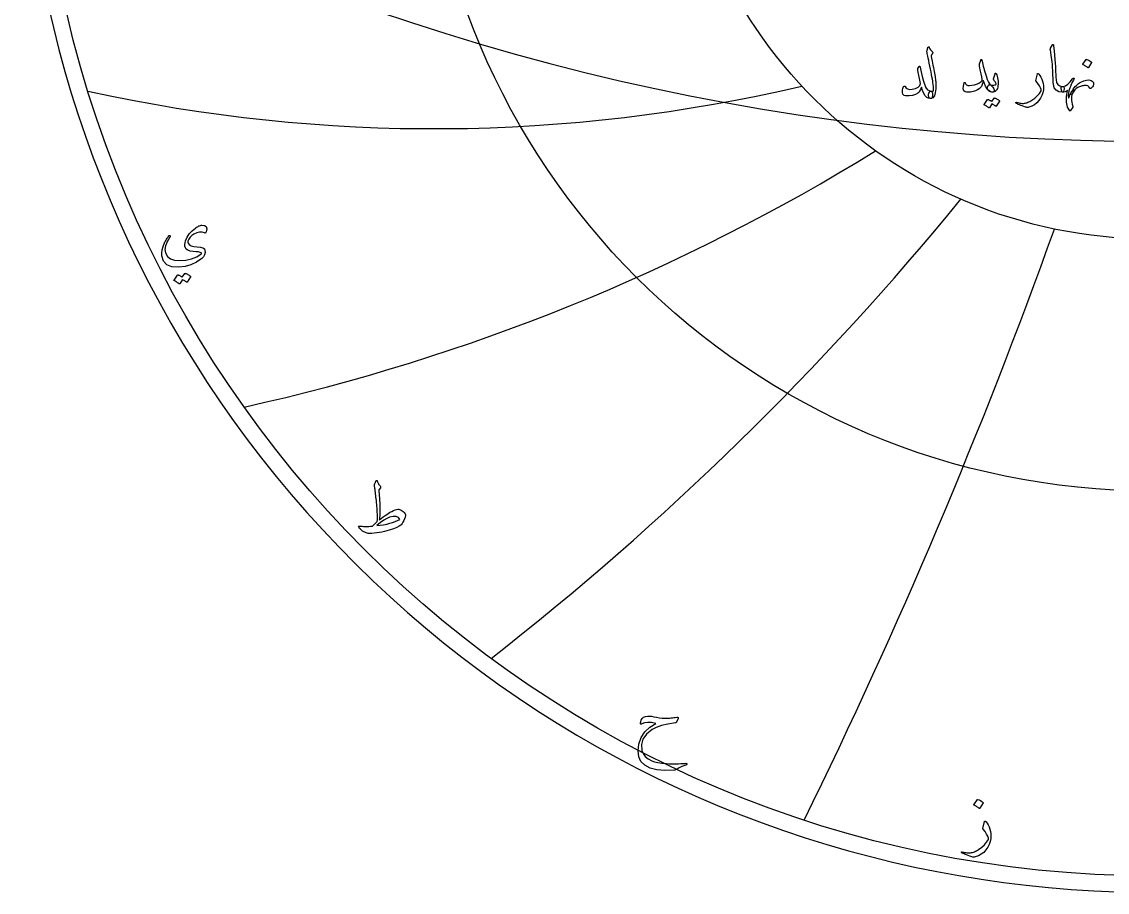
# Model space of a CAD drawing. Header units: millimetres. Extents: x -80 to 80, y -80 to 82.
# Drawn here: x -80.4 to -3.2, y -80.4 to -18.5 of the extents above; entities that cross this region are included whole.
import ezdxf

# ---------------------------------------------------------------- set-up
doc = ezdxf.new("R2010")
doc.units = ezdxf.units.MM
for name, color, linetype in [('CUT_OUTER', 1, 'Continuous'), ('ENGRAVE', 7, 'Continuous'), ('ENGRAVE_FINE', 8, 'Continuous'), ('TEXT', 5, 'Continuous')]:
    doc.layers.add(name, color=color, linetype=linetype)

msp = doc.modelspace()

# ---------------------------------------------------------------- linework, layer by layer
at = {"layer": 'CUT_OUTER'}
msp.add_arc((-0.0002, -0.0002), 80.3699, 149.413866, 87.803582, dxfattribs=at)
at = {"layer": 'ENGRAVE'}
for radius in [79.2, 51.8435, 33.9362]:
    msp.add_circle((0, 0), radius, dxfattribs=at)
for centre, radius, start, end in [((-51.062, 88.442), 114.5298, 257.597981, 283.205425), ((-95.9326, 95.9326), 145.2373, 282.474608, 301.680191), ((-175.7811, 101.4873), 209.4908, 307.932287, 320.736009), ((-391.5049, 104.9034), 408.6178, 333.841619, 340.24348)]:
    msp.add_arc(centre, radius, start, end, dxfattribs=at)
at = {"layer": 'ENGRAVE_FINE'}
msp.add_arc((0, 141.4082), 168.3962, 242.077896, 297.922104, dxfattribs=at)
at = {"layer": 'TEXT'}
for points in [[(-15.9392, -20.3189), (-15.9307, -20.2964), (-15.9193, -20.2803), (-15.905, -20.2706), (-15.8877, -20.2674), (-15.8722, -20.2701), (-15.8584, -20.278), (-15.8464, -20.2911), (-15.8362, -20.3096), (-15.7946, -20.4047), (-15.7448, -20.4887), (-15.6869, -20.5616), (-15.6207, -20.6234), (-15.599, -20.6506), (-15.5903, -20.6808), (-15.5944, -20.7138), (-15.6113, -20.7499), (-15.6232, -20.7686), (-15.6353, -20.7873), (-15.6478, -20.8061), (-15.6605, -20.8248), (-15.6733, -20.8435), (-15.6857, -20.8623), (-15.6978, -20.881), (-15.7097, -20.8997), (-15.7071, -20.9451), (-15.6851, -21.0719), (-15.6438, -21.28), (-15.5832, -21.5695), (-15.5496, -21.7286), (-15.5188, -21.8781), (-15.491, -22.0179), (-15.4661, -22.148), (-15.4445, -22.2682), (-15.4263, -22.3781), (-15.4117, -22.4778), (-15.4006, -22.5672), (-15.3921, -22.6515), (-15.3853, -22.7358), (-15.3804, -22.8201), (-15.3771, -22.9044), (-15.3757, -22.989), (-15.376, -23.0742), (-15.378, -23.16), (-15.3818, -23.2464), (-15.4143, -23.5359), (-15.479, -23.7487), (-15.5759, -23.8848), (-15.705, -23.9443), (-15.7688, -23.946), (-15.8198, -23.9279), (-15.8578, -23.8898), (-15.883, -23.8318), (-15.8959, -23.7636), (-15.8971, -23.6948), (-15.8865, -23.6255), (-15.8643, -23.5555), (-15.8344, -23.4908), (-15.801, -23.4466), (-15.7642, -23.4229), (-15.7238, -23.4197), (-15.6926, -23.4219), (-15.6646, -23.4238), (-15.6399, -23.4254), (-15.6184, -23.4267), (-15.5998, -23.4271), (-15.5838, -23.4261), (-15.5705, -23.4236), (-15.5598, -23.4197), (-15.5387, -23.35), (-15.5317, -23.244), (-15.5387, -23.1017), (-15.5598, -22.9232), (-15.5759, -22.8171), (-15.5961, -22.6954), (-15.6204, -22.5583), (-15.6488, -22.4056), (-15.681, -22.2371), (-15.7167, -22.0526), (-15.756, -21.8519), (-15.7987, -21.6351), (-15.8409, -21.4232), (-15.8783, -21.237), (-15.9111, -21.0766), (-15.9392, -20.9419), (-15.9623, -20.833), (-15.9802, -20.7499), (-15.9928, -20.6925), (-16.0001, -20.6609), (-16.0063, -20.6196), (-16.006, -20.5754), (-15.9992, -20.5282), (-15.9861, -20.4782), (-15.9771, -20.4532), (-15.9691, -20.4296), (-15.9619, -20.4075), (-15.9556, -20.3869), (-15.9502, -20.3677), (-15.9457, -20.35), (-15.942, -20.3337), (-15.9392, -20.3189)], [(-7.068, -20.1269), (-7.0589, -20.1128), (-7.0504, -20.1035), (-7.0425, -20.0988), (-7.0352, -20.0988), (-7.0241, -20.1049), (-7.0141, -20.1234), (-7.0053, -20.1541), (-6.9977, -20.1972), (-6.9591, -20.547), (-6.9274, -20.8705), (-6.9029, -21.1676), (-6.8853, -21.4384), (-6.874, -21.6699), (-6.8636, -21.8775), (-6.8541, -22.061), (-6.8455, -22.2206), (-6.838, -22.3561), (-6.832, -22.4677), (-6.8275, -22.5552), (-6.8244, -22.6187), (-6.7828, -22.809), (-6.6909, -22.9489), (-6.5486, -23.0385), (-6.356, -23.0777), (-6.3024, -23.0918), (-6.2682, -23.1246), (-6.2533, -23.1761), (-6.2577, -23.2464), (-6.2796, -23.357), (-6.3033, -23.4361), (-6.3288, -23.4835), (-6.356, -23.4993), (-6.6271, -23.4636), (-6.8267, -23.3564), (-6.955, -23.1779), (-7.0118, -22.9279), (-7.0207, -22.8083), (-7.0287, -22.6884), (-7.0359, -22.5682), (-7.0422, -22.4478), (-7.0479, -22.327), (-7.0533, -22.206), (-7.0584, -22.0846), (-7.0633, -21.963), (-7.0721, -21.731), (-7.0844, -21.5221), (-7.1002, -21.3364), (-7.1195, -21.1737), (-7.1423, -21.0176), (-7.1687, -20.8511), (-7.1985, -20.6745), (-7.2319, -20.4876), (-7.2363, -20.4539), (-7.2354, -20.4232), (-7.2293, -20.3953), (-7.2178, -20.3705)], [(-12.0844, -21.2791), (-12.0575, -21.4019), (-12.0282, -21.5268), (-11.9966, -21.6537), (-11.9626, -21.7826), (-11.9263, -21.9142), (-11.8877, -22.049), (-11.8467, -22.1871), (-11.8034, -22.3283), (-11.7158, -22.5824), (-11.6359, -22.7733), (-11.5636, -22.9009), (-11.4989, -22.9653), (-11.4424, -23.0037), (-11.3853, -23.0578), (-11.3276, -23.1278), (-11.2694, -23.2136), (-11.2144, -23.3198), (-11.1991, -23.3998), (-11.2237, -23.4533), (-11.2881, -23.4806), (-11.4963, -23.4595), (-11.6804, -23.3213), (-11.8405, -23.066), (-11.9767, -22.6937), (-11.9796, -22.6875), (-11.9837, -22.6831), (-11.989, -22.6805), (-11.9954, -22.6796), (-12.0001, -22.6805), (-12.0048, -22.6831), (-12.0094, -22.6875), (-12.0141, -22.6937), (-12.0273, -22.754), (-12.0434, -22.8178), (-12.0624, -22.8851), (-12.0844, -22.956), (-12.1084, -23.023), (-12.1336, -23.0789), (-12.1599, -23.1237), (-12.1874, -23.1574), (-12.2864, -23.2437), (-12.4099, -23.3201), (-12.558, -23.3866), (-12.7308, -23.4431), (-12.9064, -23.4849), (-13.0586, -23.5028), (-13.1874, -23.4967), (-13.2928, -23.4665), (-13.383, -23.391), (-13.424, -23.2581), (-13.4158, -23.0678), (-13.3584, -22.8201), (-13.3528, -22.8119), (-13.3455, -22.8061), (-13.3364, -22.8026), (-13.3256, -22.8014), (-13.3127, -22.8029), (-13.3022, -22.8072), (-13.294, -22.8146), (-13.2881, -22.8248), (-13.2659, -22.8766), (-13.2413, -22.9197), (-13.2144, -22.9539), (-13.1851, -22.9794), (-13.0938, -23.0133), (-12.9696, -23.0215), (-12.8127, -23.004), (-12.623, -22.9606), (-12.4207, -22.8957), (-12.2635, -22.8225), (-12.1514, -22.7411), (-12.0844, -22.6515), (-12.0733, -22.5608), (-12.0914, -22.4056), (-12.1388, -22.186), (-12.2155, -21.9021), (-12.2524, -21.7525), (-12.2741, -21.6316), (-12.2805, -21.5394), (-12.2717, -21.4759), (-12.1827, -21.2229), (-12.1731, -21.1963), (-12.1628, -21.1773), (-12.152, -21.1658), (-12.1406, -21.162), (-12.1265, -21.1694), (-12.1125, -21.1913), (-12.0984, -21.2279), (-12.0844, -21.2791)], [(-4.6839, -21.1667), (-4.678, -21.1609), (-4.6698, -21.1574), (-4.6593, -21.1562), (-4.6464, -21.1574), (-4.5554, -21.1942), (-4.4696, -21.2393), (-4.3891, -21.2926), (-4.3138, -21.3541), (-4.3065, -21.3634), (-4.3033, -21.3728), (-4.3042, -21.3822), (-4.3092, -21.3915), (-4.5293, -21.7475), (-4.5375, -21.756), (-4.548, -21.7581), (-4.5609, -21.7537), (-4.5761, -21.7428), (-4.5893, -21.7335), (-4.6101, -21.7194), (-4.6385, -21.7007), (-4.6745, -21.6773), (-4.7187, -21.6492), (-4.7717, -21.6164), (-4.8335, -21.5789), (-4.904, -21.5367), (-4.9134, -21.5297), (-4.9181, -21.5227), (-4.9181, -21.5157), (-4.9134, -21.5086)], [(-15.7097, -23.9489), (-15.8043, -23.9434), (-15.8865, -23.9267), (-15.9565, -23.8989), (-16.0142, -23.8599), (-16.121, -23.7426), (-16.2214, -23.5824), (-16.3154, -23.3796), (-16.4029, -23.1339), (-16.4635, -23.2909), (-16.5235, -23.415), (-16.583, -23.5063), (-16.6418, -23.5649), (-16.8245, -23.6623), (-17.0352, -23.7253), (-17.2741, -23.7537), (-17.5411, -23.7475), (-17.6166, -23.7294), (-17.6746, -23.689), (-17.715, -23.6263), (-17.7378, -23.5414), (-17.744, -23.4416), (-17.7343, -23.3342), (-17.7088, -23.2191), (-17.6676, -23.0965), (-17.6594, -23.0798), (-17.6488, -23.0672), (-17.6359, -23.0587), (-17.6207, -23.0543), (-17.6014, -23.0549), (-17.5856, -23.0613), (-17.5733, -23.0736), (-17.5645, -23.0918), (-17.4928, -23.1969), (-17.3854, -23.2639), (-17.2422, -23.2929), (-17.0633, -23.2838), (-16.8151, -23.2267), (-16.6324, -23.1398), (-16.5153, -23.023), (-16.4638, -22.8763), (-16.6558, -21.9583), (-16.6623, -21.9161), (-16.6629, -21.8787), (-16.6576, -21.8459), (-16.6465, -21.8178), (-16.5669, -21.6773), (-16.5554, -21.6588), (-16.5446, -21.6456), (-16.5344, -21.6377), (-16.5247, -21.6351), (-16.5115, -21.6421), (-16.5001, -21.6585), (-16.4904, -21.6843), (-16.4825, -21.7194), (-16.4358, -21.9538), (-16.3895, -22.1697), (-16.3433, -22.3671), (-16.2975, -22.5461), (-16.2526, -22.7067), (-16.2091, -22.8488), (-16.1671, -22.9725), (-16.1266, -23.0777), (-16.0519, -23.2133), (-15.9591, -23.3154), (-15.8482, -23.3842), (-15.7191, -23.4197), (-15.6828, -23.432), (-15.6535, -23.4595), (-15.6312, -23.5022), (-15.616, -23.5602), (-15.6119, -23.5908), (-15.609, -23.6217), (-15.6072, -23.6528), (-15.6067, -23.6843), (-15.6078, -23.7161), (-15.6113, -23.7481), (-15.6172, -23.7805), (-15.6254, -23.8131), (-15.6447, -23.8725), (-15.6652, -23.915), (-15.6869, -23.9404), (-15.7097, -23.9489)], [(-11.1382, -22.792), (-11.1658, -22.7461), (-11.1921, -22.7065), (-11.2173, -22.6735), (-11.2413, -22.6468), (-11.2586, -22.624), (-11.2682, -22.5976), (-11.2703, -22.5678), (-11.2647, -22.5344), (-11.1663, -22.1784), (-11.1526, -22.1474), (-11.1347, -22.1386), (-11.1128, -22.1521), (-11.0867, -22.1878), (-11.0475, -22.2636), (-11.0141, -22.3553), (-10.9866, -22.4627), (-10.9649, -22.5859), (-10.9524, -22.7042), (-10.9474, -22.8201), (-10.95, -22.9337), (-10.9603, -23.045), (-10.9769, -23.1418), (-10.9989, -23.2265), (-11.0261, -23.2988), (-11.0586, -23.3588), (-11.0987, -23.4033), (-11.1535, -23.4384), (-11.2228, -23.4642), (-11.3069, -23.4806), (-11.3929, -23.4838), (-11.4731, -23.47), (-11.5475, -23.4393), (-11.616, -23.3916), (-11.669, -23.331), (-11.6968, -23.2616), (-11.6994, -23.1834), (-11.6769, -23.0965), (-11.6409, -23.0253), (-11.5984, -22.9805), (-11.5495, -22.9621), (-11.4942, -22.97), (-11.3666, -23.0007), (-11.2553, -23.004), (-11.1605, -22.9797), (-11.082, -22.9279), (-11.0803, -22.9141), (-11.0891, -22.8869), (-11.1084, -22.8462), (-11.1382, -22.792)], [(-8.1453, -22.1925), (-8.1426, -22.184), (-8.1394, -22.1773), (-8.1356, -22.1723), (-8.1312, -22.1691), (-8.118, -22.1679), (-8.1019, -22.1738), (-8.0829, -22.1866), (-8.0609, -22.2065), (-7.9755, -22.3081), (-7.9017, -22.4255), (-7.8396, -22.5587), (-7.7893, -22.7077), (-7.7501, -22.8681), (-7.726, -23.0262), (-7.7173, -23.182), (-7.7237, -23.3354), (-7.7653, -23.5373), (-7.8338, -23.7311), (-7.9292, -23.9167), (-8.0516, -24.0941), (-8.1979, -24.2549), (-8.3654, -24.3857), (-8.5539, -24.4867), (-8.7635, -24.5578), (-8.8197, -24.5698), (-8.8759, -24.5731), (-8.9321, -24.5675), (-8.9883, -24.5532), (-9.1179, -24.5079), (-9.2348, -24.4659), (-9.3392, -24.4271), (-9.431, -24.3916), (-9.5099, -24.3592), (-9.5756, -24.3301), (-9.6281, -24.3042), (-9.6675, -24.2815), (-9.6757, -24.2745), (-9.6816, -24.2674), (-9.6851, -24.2604), (-9.6862, -24.2534), (-9.6854, -24.2443), (-9.6827, -24.2358), (-9.6783, -24.2279), (-9.6722, -24.2206), (-9.6643, -24.215), (-9.6546, -24.2124), (-9.6432, -24.2127), (-9.63, -24.2159), (-9.5498, -24.2374), (-9.4731, -24.2551), (-9.3999, -24.2691), (-9.3303, -24.2792), (-9.2635, -24.2854), (-9.1991, -24.2879), (-9.1371, -24.2866), (-9.0773, -24.2815), (-9.0178, -24.272), (-8.9561, -24.2575), (-8.8925, -24.238), (-8.8268, -24.2136), (-8.759, -24.1839), (-8.6892, -24.1486), (-8.6173, -24.1078), (-8.5434, -24.0614), (-8.3358, -23.9121), (-8.1581, -23.7499), (-8.0103, -23.5748), (-7.8923, -23.3869), (-7.8847, -23.3717), (-7.8806, -23.3541), (-7.88, -23.3342), (-7.883, -23.3119), (-7.9321, -23.1805), (-8.0094, -23.0344), (-8.1148, -22.8737), (-8.2483, -22.6983), (-8.2542, -22.6872), (-8.2577, -22.6773), (-8.2588, -22.6685), (-8.2577, -22.6609)], [(-5.6066, -23.4618), (-5.6581, -23.5725), (-5.6956, -23.689), (-5.719, -23.8114), (-5.7284, -23.9396), (-5.7243, -24.0731), (-5.7073, -24.2112), (-5.6774, -24.3541), (-5.6347, -24.5016), (-5.6294, -24.5212), (-5.6277, -24.5379), (-5.6294, -24.5517), (-5.6347, -24.5625), (-5.8033, -24.8014), (-5.8188, -24.8187), (-5.8326, -24.8283), (-5.8446, -24.8304), (-5.8548, -24.8248), (-6.0153, -24.5499), (-6.0937, -24.2124), (-6.0902, -23.8122), (-6.0047, -23.3494), (-6.0864, -23.415), (-6.1722, -23.4618), (-6.262, -23.4899), (-6.356, -23.4993), (-6.3762, -23.4931), (-6.3947, -23.4747), (-6.4113, -23.444), (-6.4263, -23.4009), (-6.4348, -23.375), (-6.4415, -23.3488), (-6.4465, -23.3223), (-6.4497, -23.2955), (-6.452, -23.2688), (-6.4544, -23.2423), (-6.4567, -23.2161), (-6.4591, -23.1902), (-6.4561, -23.1427), (-6.438, -23.1082), (-6.4046, -23.0865), (-6.356, -23.0777), (-6.1649, -23.035), (-5.9848, -22.9302), (-5.8159, -22.7633), (-5.6581, -22.5344), (-5.6367, -22.5054), (-5.6148, -22.4887), (-5.5922, -22.4844), (-5.5691, -22.4923), (-5.5521, -22.5072), (-5.5434, -22.5239), (-5.5428, -22.5423), (-5.5504, -22.5625), (-5.5918, -22.6357), (-5.6318, -22.7101), (-5.6703, -22.7856), (-5.7073, -22.8623), (-5.7429, -22.9402), (-5.777, -23.0192), (-5.8096, -23.0994), (-5.8408, -23.1808), (-5.9099, -23.4024), (-5.9485, -23.5941), (-5.9567, -23.756), (-5.9345, -23.888), (-5.9324, -23.8921), (-5.931, -23.8951), (-5.9301, -23.8968), (-5.9298, -23.8974), (-5.9295, -23.8968), (-5.9286, -23.8951), (-5.9271, -23.8921), (-5.9251, -23.888), (-5.8966, -23.8209), (-5.8671, -23.7551), (-5.8368, -23.6909), (-5.8057, -23.6281), (-5.7733, -23.5665), (-5.7395, -23.5057), (-5.7042, -23.4459), (-5.6675, -23.3869), (-5.6408, -23.3459), (-5.6171, -23.3213), (-5.5963, -23.3131), (-5.5785, -23.3213), (-5.5697, -23.3389), (-5.5715, -23.3681), (-5.5838, -23.4091), (-5.6066, -23.4618)], [(-4.4263, -23.2089), (-4.4869, -23.114), (-4.5656, -23.0496), (-4.6625, -23.0157), (-4.7775, -23.0122), (-4.8428, -23.0205), (-4.9075, -23.0315), (-4.9716, -23.0451), (-5.0352, -23.0613), (-5.0981, -23.0808), (-5.1605, -23.1041), (-5.2222, -23.1312), (-5.2834, -23.162), (-5.3882, -23.2323), (-5.4872, -23.3307), (-5.5802, -23.4571), (-5.6675, -23.6117), (-5.6924, -23.6465), (-5.7155, -23.6667), (-5.7369, -23.6723), (-5.7565, -23.6632), (-5.7729, -23.6451), (-5.7799, -23.6234), (-5.7776, -23.5982), (-5.7658, -23.5695), (-5.748, -23.5318), (-5.7319, -23.4981), (-5.7175, -23.4685), (-5.705, -23.4431), (-5.6938, -23.4214), (-5.6839, -23.4033), (-5.6751, -23.3886), (-5.6675, -23.3775), (-5.5987, -23.2739), (-5.5281, -23.1784), (-5.4558, -23.0912), (-5.3818, -23.0122), (-5.3059, -22.941), (-5.2284, -22.8775), (-5.149, -22.8216), (-5.0679, -22.7733), (-4.8598, -22.6787), (-4.6663, -22.6293), (-4.4874, -22.6249), (-4.3232, -22.6656), (-4.2532, -22.701), (-4.2026, -22.7464), (-4.1713, -22.8017), (-4.1593, -22.867), (-4.1663, -22.956), (-4.1921, -23.0403), (-4.2366, -23.1199), (-4.2998, -23.1948), (-4.3411, -23.2273), (-4.3759, -23.2405), (-4.4043, -23.2344), (-4.4263, -23.2089)], [(-11.2226, -23.9162), (-11.2167, -23.9103), (-11.2085, -23.9068), (-11.198, -23.9056), (-11.1851, -23.9068), (-11.139, -23.9241), (-11.0943, -23.9431), (-11.0512, -23.9639), (-11.0094, -23.9864), (-10.9689, -24.011), (-10.9292, -24.0379), (-10.8904, -24.0672), (-10.8525, -24.0988), (-10.8452, -24.1085), (-10.842, -24.1187), (-10.8429, -24.1296), (-10.8478, -24.141), (-11.0727, -24.497), (-11.0788, -24.5016), (-11.0879, -24.5016), (-11.0999, -24.497), (-11.1148, -24.4876), (-11.1251, -24.4789), (-11.1418, -24.4671), (-11.1649, -24.452), (-11.1945, -24.4337), (-11.2308, -24.4119), (-11.2741, -24.3863), (-11.3244, -24.3569), (-11.3818, -24.3236), (-11.5598, -24.6), (-11.568, -24.6085), (-11.5785, -24.6105), (-11.5914, -24.6061), (-11.6066, -24.5953), (-11.6198, -24.5859), (-11.6406, -24.5719), (-11.669, -24.5532), (-11.705, -24.5297), (-11.7492, -24.5016), (-11.8022, -24.4688), (-11.864, -24.4314), (-11.9345, -24.3892), (-11.9418, -24.3822), (-11.945, -24.3752), (-11.9442, -24.3681), (-11.9392, -24.3611), (-11.7097, -24.0192), (-11.7038, -24.0133), (-11.6956, -24.0098), (-11.6851, -24.0087), (-11.6722, -24.0098), (-11.633, -24.0226), (-11.5949, -24.0373), (-11.558, -24.0542), (-11.5223, -24.0731), (-11.4878, -24.0937), (-11.4544, -24.1158), (-11.4222, -24.1394), (-11.3912, -24.1644)], [(-67.3755, -33.4982), (-67.5373, -33.4442), (-67.7178, -33.442), (-67.917, -33.4916), (-68.1349, -33.5931), (-68.2733, -33.6899), (-68.3885, -33.8055), (-68.4806, -33.9397), (-68.5496, -34.0927), (-68.5565, -34.1233), (-68.5571, -34.1552), (-68.5515, -34.1883), (-68.5396, -34.2226), (-68.4603, -34.3294), (-68.3273, -34.41), (-68.1406, -34.4643), (-67.9001, -34.4924), (-67.6628, -34.5177), (-67.4904, -34.5636), (-67.383, -34.6301), (-67.3406, -34.7173), (-67.3359, -34.8996), (-67.3718, -35.062), (-67.4483, -35.2044), (-67.5654, -35.3268), (-67.9373, -35.5806), (-68.3335, -35.7677), (-68.7541, -35.8879), (-69.1991, -35.9413), (-69.685, -35.9076), (-70.0485, -35.7614), (-70.2895, -35.5029), (-70.4082, -35.1319), (-70.415, -34.9283), (-70.3857, -34.7073), (-70.3201, -34.4687), (-70.2183, -34.2126), (-70.1829, -34.1415), (-70.1465, -34.0728), (-70.1092, -34.0066), (-70.0709, -33.9429), (-70.0314, -33.8813), (-69.9904, -33.8217), (-69.9478, -33.7639), (-69.9036, -33.708), (-69.8798, -33.6849), (-69.8586, -33.6756), (-69.8399, -33.6799), (-69.8236, -33.698), (-69.8146, -33.7205), (-69.8124, -33.743), (-69.8171, -33.7655), (-69.8286, -33.788), (-70.0341, -34.119), (-70.1559, -34.4175), (-70.194, -34.6835), (-70.1484, -34.9171), (-70.0016, -35.1632), (-69.7862, -35.3368), (-69.502, -35.4379), (-69.1492, -35.4667), (-68.697, -35.4308), (-68.2898, -35.338), (-67.9276, -35.1885), (-67.6103, -34.982), (-67.5913, -34.9646), (-67.5841, -34.9471), (-67.5888, -34.9296), (-67.6054, -34.9121), (-67.6725, -34.8796), (-67.789, -34.8521), (-67.9548, -34.8297), (-68.1699, -34.8122), (-68.3888, -34.7853), (-68.5559, -34.7347), (-68.6711, -34.6604), (-68.7345, -34.5624), (-68.7638, -34.4472), (-68.7719, -34.3263), (-68.7588, -34.1998), (-68.7245, -34.0678), (-68.613, -33.8083), (-68.4584, -33.5694), (-68.2608, -33.3511), (-68.02, -33.1535), (-67.956, -33.1066), (-67.8939, -33.066), (-67.8336, -33.0317), (-67.7752, -33.0036), (-67.719, -32.9814), (-67.6653, -32.9649), (-67.6141, -32.9539), (-67.5654, -32.9486), (-67.3749, -32.9664), (-67.2581, -33.0498), (-67.215, -33.1987), (-67.2456, -33.4133), (-67.2687, -33.471), (-67.2981, -33.5044), (-67.3337, -33.5135), (-67.3755, -33.4982)], [(-68.7744, -36.381), (-68.7682, -36.3747), (-68.7595, -36.371), (-68.7482, -36.3697), (-68.7345, -36.371), (-68.6853, -36.3894), (-68.6377, -36.4097), (-68.5916, -36.4319), (-68.5471, -36.4559), (-68.5039, -36.4821), (-68.4616, -36.5109), (-68.4202, -36.5421), (-68.3798, -36.5758), (-68.3719, -36.5861), (-68.3685, -36.597), (-68.3694, -36.6086), (-68.3748, -36.6208), (-68.6146, -37.0005), (-68.6211, -37.0055), (-68.6308, -37.0055), (-68.6436, -37.0005), (-68.6595, -36.9905), (-68.6705, -36.9813), (-68.6883, -36.9686), (-68.7129, -36.9526), (-68.7445, -36.933), (-68.7832, -36.9098), (-68.8294, -36.8825), (-68.8831, -36.8511), (-68.9443, -36.8156), (-69.1342, -37.1104), (-69.1429, -37.1195), (-69.1542, -37.1216), (-69.1679, -37.117), (-69.1841, -37.1054), (-69.1982, -37.0954), (-69.2203, -37.0804), (-69.2506, -37.0604), (-69.289, -37.0355), (-69.3362, -37.0055), (-69.3927, -36.9705), (-69.4586, -36.9305), (-69.5339, -36.8856), (-69.5417, -36.8781), (-69.5451, -36.8706), (-69.5442, -36.8631), (-69.5389, -36.8556), (-69.294, -36.4909), (-69.2878, -36.4846), (-69.2791, -36.4809), (-69.2678, -36.4796), (-69.2541, -36.4809), (-69.2122, -36.4945), (-69.1716, -36.5102), (-69.1323, -36.5282), (-69.0942, -36.5483), (-69.0574, -36.5703), (-69.0218, -36.5939), (-68.9874, -36.6191), (-68.9543, -36.6458)], [(-55.2884, -51.3739), (-55.2647, -51.3196), (-55.2434, -51.2715), (-55.2247, -51.2297), (-55.2085, -51.1941), (-55.195, -51.165), (-55.1847, -51.1429), (-55.1776, -51.1276), (-55.1735, -51.1191), (-55.1651, -51.1082), (-55.1548, -51.1004), (-55.1426, -51.0957), (-55.1285, -51.0942), (-55.117, -51.096), (-55.1073, -51.1016), (-55.0995, -51.111), (-55.0936, -51.1241), (-55.0673, -51.1878), (-55.0436, -51.244), (-55.0224, -51.2928), (-55.0036, -51.334), (-54.9929, -51.3521), (-54.9805, -51.3714), (-54.9666, -51.392), (-54.9512, -51.4139), (-54.9338, -51.437), (-54.9143, -51.4614), (-54.8926, -51.487), (-54.8687, -51.5138), (-54.8537, -51.541), (-54.8487, -51.5675), (-54.8537, -51.5935), (-54.8687, -51.6187), (-54.9637, -51.7437), (-54.9765, -51.7639), (-54.9849, -51.7849), (-54.9889, -51.8064), (-54.9886, -51.8286), (-54.9399, -52.3785), (-54.9087, -52.8241), (-54.895, -53.1654), (-54.8987, -53.4024), (-54.9039, -53.4909), (-54.9093, -53.5716), (-54.9151, -53.6445), (-54.9212, -53.7096), (-54.9276, -53.7672), (-54.9343, -53.8177), (-54.9413, -53.8609), (-54.9487, -53.897), (-54.7993, -53.7827), (-54.6608, -53.6797), (-54.5332, -53.5878), (-54.4166, -53.5073), (-54.3112, -53.4377), (-54.2174, -53.3786), (-54.1351, -53.3302), (-54.0644, -53.2925), (-53.9385, -53.2362), (-53.8208, -53.1925), (-53.7112, -53.1613), (-53.6097, -53.1426), (-53.556, -53.141), (-53.4998, -53.1513), (-53.4411, -53.1735), (-53.3799, -53.2075), (-53.2587, -53.2934), (-53.17, -53.3761), (-53.1138, -53.4558), (-53.0901, -53.5323), (-53.0917, -53.6175), (-53.1113, -53.7134), (-53.1491, -53.8199), (-53.205, -53.937), (-53.2675, -54.0522), (-53.3249, -54.148), (-53.3774, -54.2245), (-53.4248, -54.2817), (-53.5223, -54.3538), (-53.6896, -54.4353), (-53.927, -54.5262), (-54.2342, -54.6264), (-54.4055, -54.6761), (-54.5796, -54.7201), (-54.7565, -54.7585), (-54.9362, -54.7913), (-55.1181, -54.8188), (-55.3015, -54.8413), (-55.4865, -54.8587), (-55.6731, -54.8712), (-55.7413, -54.8575), (-55.8061, -54.8413), (-55.8675, -54.8225), (-55.9254, -54.8013), (-55.9805, -54.7776), (-56.0335, -54.7513), (-56.0842, -54.7226), (-56.1327, -54.6914), (-56.218, -54.6289), (-56.2889, -54.5665), (-56.3454, -54.504), (-56.3876, -54.4416), (-56.4107, -54.3897), (-56.415, -54.3541), (-56.4007, -54.3348), (-56.3676, -54.3316), (-56.274, -54.3427), (-56.1733, -54.351), (-56.0655, -54.3565), (-55.9504, -54.3591), (-55.8281, -54.359), (-55.6987, -54.356), (-55.5621, -54.3502), (-55.4183, -54.3416), (-55.0886, -54.0169), (-55.0825, -53.8864), (-55.0792, -53.7546), (-55.0787, -53.6216), (-55.0811, -53.4873), (-55.0859, -53.3515), (-55.0929, -53.2138), (-55.1021, -53.0742), (-55.1135, -52.9327), (-55.1263, -52.7927), (-55.1398, -52.6573), (-55.1538, -52.5266), (-55.1685, -52.4006), (-55.1832, -52.279), (-55.1972, -52.1615), (-55.2107, -52.0479), (-55.2235, -51.9385), (-55.2355, -51.8372), (-55.2466, -51.748), (-55.2567, -51.6711), (-55.2659, -51.6063), (-55.2742, -51.5533), (-55.2815, -51.512), (-55.2879, -51.4821), (-55.2934, -51.4639), (-55.2968, -51.4433), (-55.2971, -51.4214), (-55.2943, -51.3983), (-55.2884, -51.3739)], [(-54.2192, -53.7121), (-54.4125, -53.7924), (-54.6277, -53.9182), (-54.8647, -54.0896), (-55.1235, -54.3067), (-54.8726, -54.2756), (-54.6345, -54.2373), (-54.4092, -54.1919), (-54.1967, -54.1393), (-53.9974, -54.0801), (-53.8114, -54.015), (-53.6389, -53.944), (-53.4798, -53.867), (-53.5878, -53.7337), (-53.7471, -53.6634), (-53.9576, -53.6562), (-54.2192, -53.7121)], [(-33.6979, -68.0127), (-33.8178, -68.2825), (-33.8287, -68.3003), (-33.8415, -68.3137), (-33.8562, -68.3228), (-33.8728, -68.3275), (-34.427, -68.4149), (-34.8907, -68.5223), (-35.2639, -68.6497), (-35.5465, -68.7971), (-35.9427, -69.1203), (-36.1972, -69.4753), (-36.3099, -69.8622), (-36.2809, -70.2809), (-36.1928, -70.5076), (-36.0436, -70.7081), (-35.8331, -70.8824), (-35.5615, -71.0304), (-35.3707, -71.0966), (-35.133, -71.1503), (-34.8486, -71.1915), (-34.5173, -71.2202), (-34.3412, -71.2287), (-34.1675, -71.234), (-33.9964, -71.2361), (-33.8278, -71.2352), (-33.6623, -71.2315), (-33.5006, -71.2252), (-33.3425, -71.2165), (-33.1883, -71.2052), (-33.1521, -71.2027), (-33.1233, -71.2052), (-33.1021, -71.2127), (-33.0884, -71.2252), (-33.0809, -71.2405), (-33.0784, -71.2564), (-33.0809, -71.273), (-33.0884, -71.2902), (-33.0938, -71.2994), (-33.1002, -71.307), (-33.1076, -71.3131), (-33.1158, -71.3176), (-33.1247, -71.3215), (-33.134, -71.3258), (-33.1435, -71.3303), (-33.1533, -71.3351), (-33.2973, -71.381), (-33.4244, -71.4288), (-33.5346, -71.4785), (-33.628, -71.53), (-33.6878, -71.5671), (-33.7422, -71.5987), (-33.7914, -71.6246), (-33.8353, -71.6449), (-33.8732, -71.6605), (-33.9046, -71.6724), (-33.9294, -71.6805), (-33.9477, -71.6849), (-34.6309, -71.7102), (-35.2117, -71.6611), (-35.6901, -71.5378), (-36.0661, -71.3401), (-36.3377, -71.0691), (-36.4982, -70.7306), (-36.5476, -70.3247), (-36.4857, -69.8513), (-36.3221, -69.3745), (-36.0661, -68.9682), (-35.7176, -68.6325), (-35.2767, -68.3674), (-35.5889, -68.3078), (-35.8612, -68.2937), (-36.0935, -68.3253), (-36.2859, -68.4024), (-36.3028, -68.4086), (-36.3184, -68.4124), (-36.3327, -68.4136), (-36.3458, -68.4124), (-36.3568, -68.4083), (-36.3646, -68.4012), (-36.3693, -68.3909), (-36.3708, -68.3774), (-36.364, -68.3153), (-36.3533, -68.2538), (-36.339, -68.1929), (-36.3209, -68.1326), (-36.2572, -68.0155), (-36.156, -67.929), (-36.0174, -67.8731), (-35.8412, -67.8478), (-35.7298, -67.8488), (-35.5902, -67.8616), (-35.4225, -67.8862), (-35.2267, -67.9228), (-35.0247, -67.9593), (-34.8383, -67.984), (-34.6675, -67.9968), (-34.5123, -67.9977), (-34.4376, -67.9944), (-34.3586, -67.9896), (-34.2753, -67.9832), (-34.1875, -67.9752), (-34.0954, -67.9654), (-33.9989, -67.9534), (-33.8981, -67.9392), (-33.7928, -67.9228), (-33.7326, -67.9209), (-33.6966, -67.9353), (-33.6851, -67.9659), (-33.6979, -68.0127)], [(-12.4187, -73.7789), (-12.4124, -73.7726), (-12.4037, -73.7689), (-12.3924, -73.7676), (-12.3787, -73.7689), (-12.2816, -73.8082), (-12.1901, -73.8563), (-12.1042, -73.9131), (-12.024, -73.9787), (-12.0162, -73.9887), (-12.0127, -73.9987), (-12.0137, -74.0087), (-12.019, -74.0187), (-12.2538, -74.3984), (-12.2625, -74.4074), (-12.2738, -74.4096), (-12.2875, -74.4049), (-12.3038, -74.3934), (-12.3178, -74.3834), (-12.34, -74.3684), (-12.3703, -74.3484), (-12.4087, -74.3234), (-12.4558, -74.2935), (-12.5124, -74.2585), (-12.5782, -74.2185), (-12.6535, -74.1735), (-12.6635, -74.1661), (-12.6685, -74.1586), (-12.6685, -74.1511), (-12.6635, -74.1436)], [(-11.9091, -75.3326), (-11.9063, -75.3236), (-11.9028, -75.3164), (-11.8988, -75.3111), (-11.8941, -75.3077), (-11.88, -75.3064), (-11.8629, -75.3127), (-11.8426, -75.3264), (-11.8191, -75.3476), (-11.728, -75.456), (-11.6493, -75.5812), (-11.5831, -75.7233), (-11.5294, -75.8822), (-11.4875, -76.0533), (-11.4619, -76.222), (-11.4525, -76.3881), (-11.4594, -76.5517), (-11.5038, -76.7672), (-11.5768, -76.9739), (-11.6786, -77.1718), (-11.8091, -77.3611), (-11.9653, -77.5325), (-12.1439, -77.6721), (-12.345, -77.7798), (-12.5686, -77.8557), (-12.6285, -77.8685), (-12.6885, -77.8719), (-12.7484, -77.866), (-12.8084, -77.8507), (-12.9465, -77.8025), (-13.0713, -77.7576), (-13.1826, -77.7163), (-13.2805, -77.6783), (-13.3647, -77.6438), (-13.4348, -77.6128), (-13.4908, -77.5851), (-13.5328, -77.5609), (-13.5416, -77.5534), (-13.5478, -77.5459), (-13.5515, -77.5384), (-13.5528, -77.5309), (-13.5519, -77.5213), (-13.549, -77.5122), (-13.5444, -77.5038), (-13.5378, -77.496), (-13.5294, -77.49), (-13.5191, -77.4872), (-13.5069, -77.4875), (-13.4928, -77.491), (-13.4073, -77.5139), (-13.3255, -77.5328), (-13.2474, -77.5476), (-13.1731, -77.5584), (-13.1019, -77.5651), (-13.0332, -77.5678), (-12.967, -77.5664), (-12.9033, -77.5609), (-12.8398, -77.5508), (-12.774, -77.5353), (-12.7061, -77.5145), (-12.636, -77.4885), (-12.5637, -77.4568), (-12.4892, -77.4192), (-12.4126, -77.3756), (-12.3337, -77.3261), (-12.1123, -77.1669), (-11.9228, -76.9939), (-11.7651, -76.8071), (-11.6393, -76.6067), (-11.6312, -76.5904), (-11.6268, -76.5717), (-11.6262, -76.5505), (-11.6293, -76.5267), (-11.6817, -76.3865), (-11.7642, -76.2307), (-11.8766, -76.0593), (-12.019, -75.8722), (-12.0252, -75.8604), (-12.029, -75.8497), (-12.0302, -75.8404), (-12.029, -75.8323)]]:
    msp.add_lwpolyline(points, close=True, dxfattribs=at)

doc.saveas('drawing.dxf')
